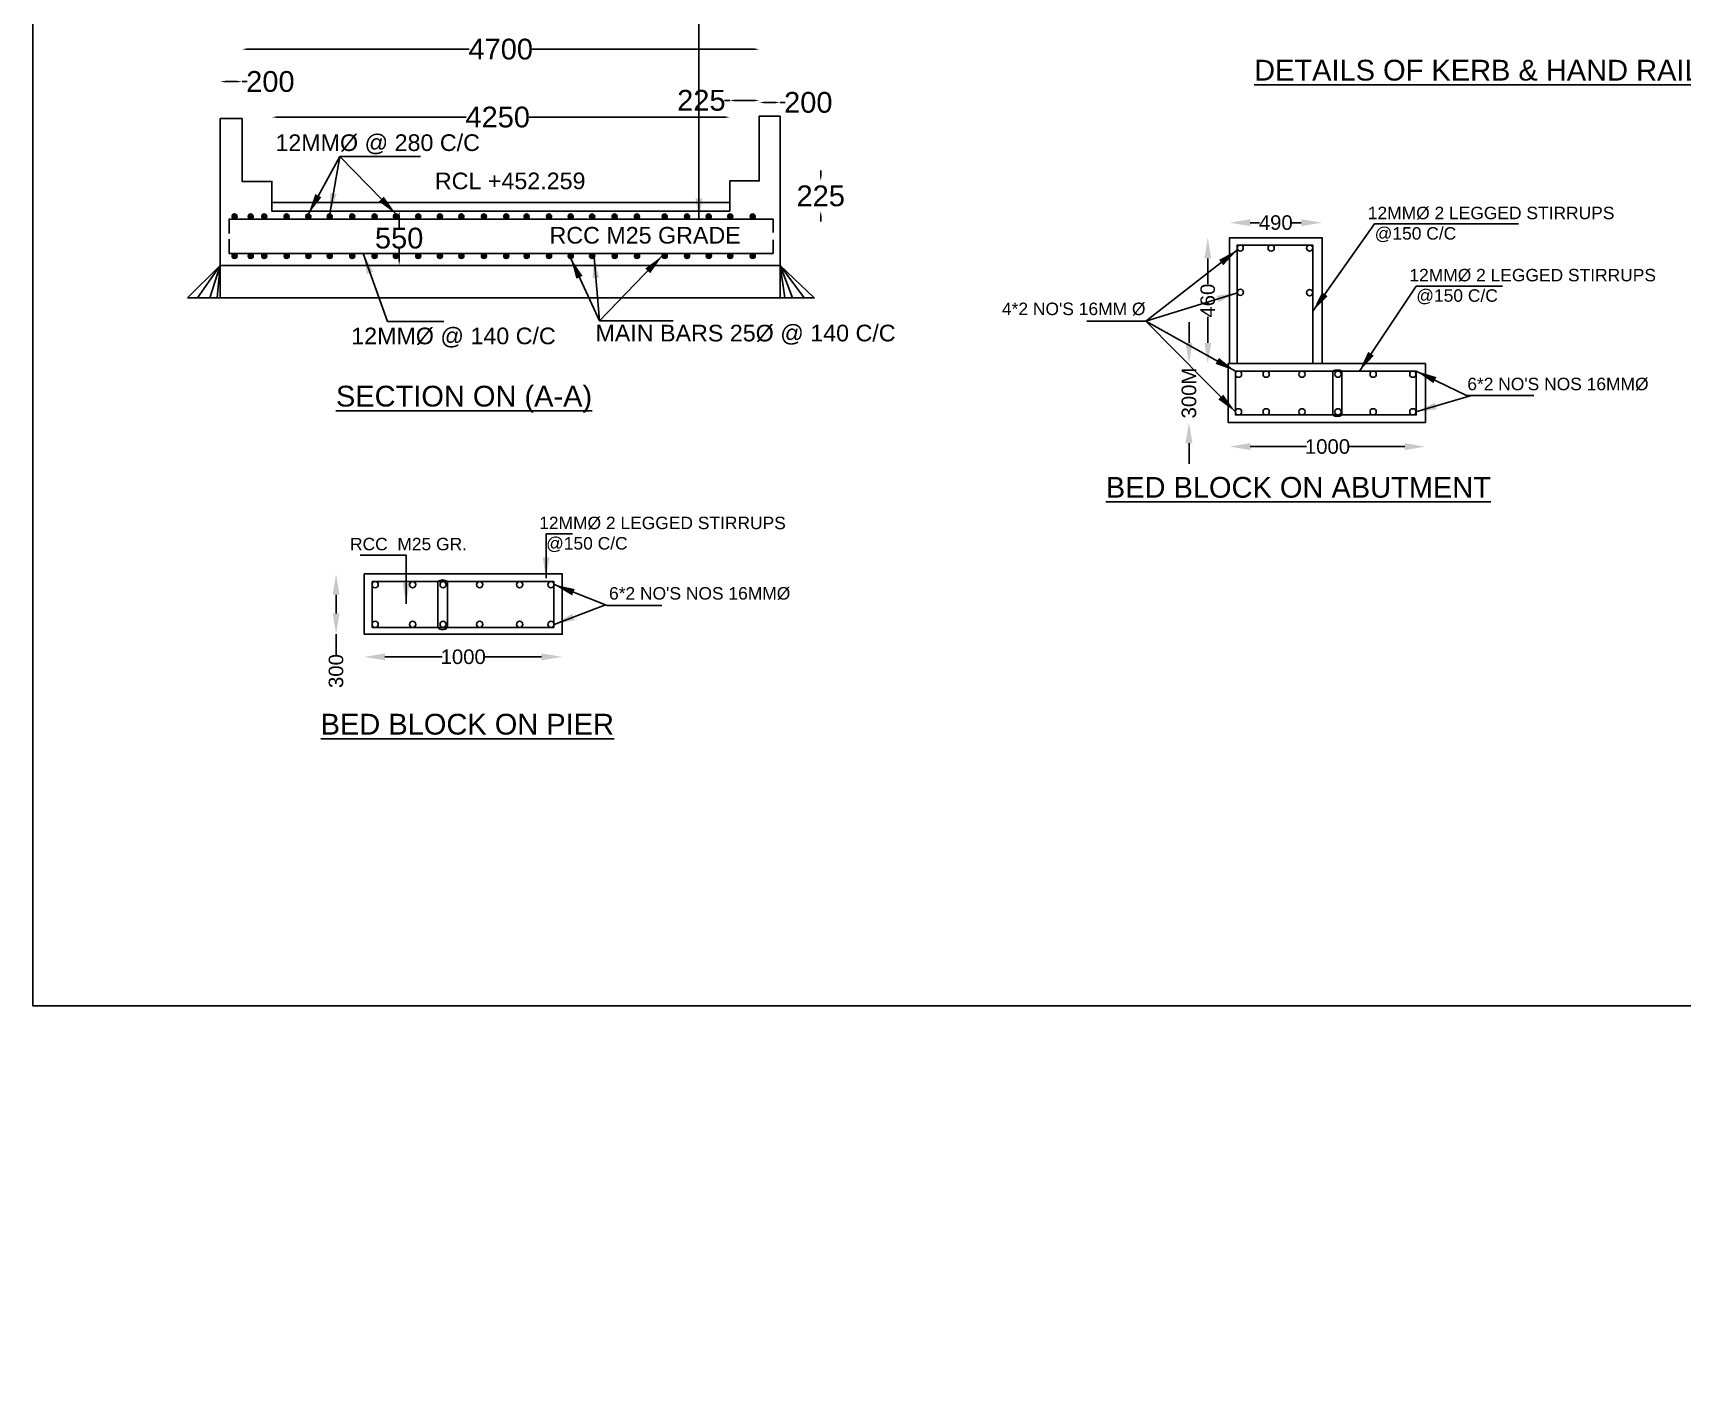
# Model space of a CAD drawing. Header units: millimetres. Extents: x 81220 to 94142, y -166114 to 12423.
# Drawn here: x 81220 to 89162, y 1264 to 7793 of the extents above; entities that cross this region are included whole.
import ezdxf

# ---------------------------------------------------------------- set-up
doc = ezdxf.new("R2010")
doc.units = ezdxf.units.MM
doc.header["$MEASUREMENT"] = 0
for name, color, linetype in [('DIMENSION', 7, 'Continuous'), ('DRAWING', 7, 'Continuous'), ('TEXT', 7, 'Continuous')]:
    doc.layers.add(name, color=color, linetype=linetype)
doc.styles.get("Standard").update_dxf_attribs({"font": 'arial.ttf'})
doc.dimstyles.new('ST100', dxfattribs={"dimtxt": 100, "dimasz": 25, "dimexe": 0, "dimexo": 300, "dimgap": 0.09, "dimtad": 0, "dimtih": 1, "dimtoh": 1, "dimdec": 0, "dimzin": 0, "dimdsep": 46, "dimtxsty": 'Standard', "dimcen": 0, "dimse1": 1, "dimse2": 1, "dimadec": 0, "dimazin": 0, "dimtfac": 1, "dimtdec": 0, "dimtofl": 0, "dimtmove": 0, "dimatfit": 3, "dimfxl": 2000, "dimtolj": 1, "dimtzin": 0, "dimarcsym": 0})
doc.dimstyles.get("Standard").update_dxf_attribs({"dimtxt": 70, "dimasz": 100, "dimexe": 0.18, "dimexo": 0.0625, "dimgap": 0.09, "dimtad": 0, "dimdec": 0, "dimzin": 0, "dimdsep": 46, "dimtxsty": 'Standard', "dimcen": 0.09, "dimse1": 1, "dimse2": 1, "dimadec": 0, "dimazin": 0, "dimtfac": 1, "dimtdec": 0, "dimtofl": 0, "dimtmove": 0, "dimatfit": 3, "dimfxl": 1, "dimtolj": 1, "dimtzin": 0, "dimarcsym": 0})

# ---------------------------------------------------------------- blocks, each defined once
blk = doc.blocks.new('*D18')
at = {"layer": 'Defpoints', "color": 0, "ltscale": 0.4, "transparency": 16777216}
for p in [(82227.2, 7558.5), (82122, 7380.7), (82227.2, 7380.7)]:
    blk.add_point(p, dxfattribs=at)
at = {"layer": 'DIMENSION', "color": 0, "lineweight": -2, "ltscale": 0.4, "transparency": 16777216}
for p, q in [((82147, 7558.5), (82202.2, 7558.5)), ((82227.2, 7558.5), (82252.2, 7558.5))]:
    blk.add_line(p, q, dxfattribs=at)
at = {"layer": 'DIMENSION', "color": 0, "ltscale": 0.4, "transparency": 16777216}
for points in [[(82147, 7562.6), (82147, 7554.3), (82122, 7558.5)], [(82202.2, 7562.6), (82202.2, 7554.3), (82227.2, 7558.5)]]:
    blk.add_solid(points, dxfattribs=at)
at = {"layer": 'DIMENSION', "color": 0, "ltscale": 0.4, "transparency": 16777216, "insert": (82363.5, 7558.5), "char_height": 100, "attachment_point": 5}
blk.add_mtext('\\A1;200', dxfattribs=at)
blk = doc.blocks.new('*D19')
at = {"layer": 'Defpoints', "color": 0, "ltscale": 0.4, "transparency": 16777216}
for p in [(84575.7, 7387.4), (82371.2, 7078), (84575.7, 7080.4)]:
    blk.add_point(p, dxfattribs=at)
at = {"layer": 'DIMENSION', "color": 0, "lineweight": -2, "ltscale": 0.4, "transparency": 16777216}
for p, q in [((82396.2, 7387.4), (83306.9, 7387.4)), ((84550.7, 7387.4), (83609.4, 7387.4))]:
    blk.add_line(p, q, dxfattribs=at)
at = {"layer": 'DIMENSION', "color": 0, "ltscale": 0.4, "transparency": 16777216}
for points in [[(82396.2, 7391.6), (82396.2, 7383.2), (82371.2, 7387.4)], [(84550.7, 7391.6), (84550.7, 7383.2), (84575.7, 7387.4)]]:
    blk.add_solid(points, dxfattribs=at)
at = {"layer": 'DIMENSION', "color": 0, "ltscale": 0.4, "transparency": 16777216, "insert": (83458.2, 7387.4), "char_height": 100, "attachment_point": 5}
blk.add_mtext('\\A1;4250', dxfattribs=at)
blk = doc.blocks.new('*D20')
at = {"layer": 'Defpoints', "color": 0, "ltscale": 0.4, "transparency": 16777216}
for p in [(84718.1, 7714.4), (82227.2, 7380.7), (84718.1, -166114.4)]:
    blk.add_point(p, dxfattribs=at)
at = {"layer": 'DIMENSION', "color": 0, "lineweight": -2, "ltscale": 0.4, "transparency": 16777216}
for p, q in [((82252.2, 7714.4), (83321.4, 7714.4)), ((84693.1, 7714.4), (83623.9, 7714.4))]:
    blk.add_line(p, q, dxfattribs=at)
at = {"layer": 'DIMENSION', "color": 0, "ltscale": 0.4, "transparency": 16777216}
for points in [[(82252.2, 7718.6), (82252.2, 7710.2), (82227.2, 7714.4)], [(84693.1, 7718.6), (84693.1, 7710.2), (84718.1, 7714.4)]]:
    blk.add_solid(points, dxfattribs=at)
at = {"layer": 'DIMENSION', "color": 0, "ltscale": 0.4, "transparency": 16777216, "insert": (83472.7, 7714.4), "char_height": 100, "attachment_point": 5}
blk.add_mtext('\\A1;4700', dxfattribs=at)
blk = doc.blocks.new('*D21')
at = {"layer": 'Defpoints', "color": 0, "ltscale": 0.4, "transparency": 16777216}
for p in [(84575.7, 7467.9), (84575.7, 7329.2), (84718.1, 7336.4)]:
    blk.add_point(p, dxfattribs=at)
at = {"layer": 'DIMENSION', "color": 0, "lineweight": -2, "ltscale": 0.4, "transparency": 16777216}
for p, q in [((84575.7, 7467.9), (84550.7, 7467.9)), ((84693.1, 7467.9), (84600.7, 7467.9))]:
    blk.add_line(p, q, dxfattribs=at)
at = {"layer": 'DIMENSION', "color": 0, "ltscale": 0.4, "transparency": 16777216}
for points in [[(84600.7, 7472.1), (84600.7, 7463.7), (84575.7, 7467.9)], [(84693.1, 7472.1), (84693.1, 7463.7), (84718.1, 7467.9)]]:
    blk.add_solid(points, dxfattribs=at)
at = {"layer": 'DIMENSION', "color": 0, "ltscale": 0.4, "transparency": 16777216, "insert": (84438.9, 7467.9), "char_height": 100, "attachment_point": 5}
blk.add_mtext('\\A1;225', dxfattribs=at)
blk = doc.blocks.new('*D22')
at = {"layer": 'Defpoints', "color": 0, "ltscale": 0.4, "transparency": 16777216}
for p in [(84718.1, 7392.2), (84817.8, 7457.9), (84817.8, 7392.2)]:
    blk.add_point(p, dxfattribs=at)
at = {"layer": 'DIMENSION', "color": 0, "lineweight": -2, "ltscale": 0.4, "transparency": 16777216}
for p, q in [((84743.1, 7457.9), (84792.8, 7457.9)), ((84817.8, 7457.9), (84842.8, 7457.9))]:
    blk.add_line(p, q, dxfattribs=at)
at = {"layer": 'DIMENSION', "color": 0, "ltscale": 0.4, "transparency": 16777216}
for points in [[(84743.1, 7462), (84743.1, 7453.7), (84718.1, 7457.9)], [(84792.8, 7462), (84792.8, 7453.7), (84817.8, 7457.9)]]:
    blk.add_solid(points, dxfattribs=at)
at = {"layer": 'DIMENSION', "color": 0, "ltscale": 0.4, "transparency": 16777216, "insert": (84954, 7457.9), "char_height": 100, "attachment_point": 5}
blk.add_mtext('\\A1;200', dxfattribs=at)
blk = doc.blocks.new('*D17')
at = {"layer": 'Defpoints', "color": 0, "ltscale": 0.4, "transparency": 16777216}
for p in [(84575.7, 7080.4), (84575.7, 6935.4), (85013.7, 6935.4)]:
    blk.add_point(p, dxfattribs=at)
at = {"layer": 'DIMENSION', "color": 0, "lineweight": -2, "ltscale": 0.4, "transparency": 16777216}
for p, q in [((85013.7, 7105.4), (85013.7, 7130.4)), ((85013.7, 6910.4), (85013.7, 6885.4))]:
    blk.add_line(p, q, dxfattribs=at)
at = {"layer": 'DIMENSION', "color": 0, "ltscale": 0.4, "transparency": 16777216}
for points in [[(85009.5, 7105.4), (85017.9, 7105.4), (85013.7, 7080.4)], [(85009.5, 6910.4), (85017.9, 6910.4), (85013.7, 6935.4)]]:
    blk.add_solid(points, dxfattribs=at)
at = {"layer": 'DIMENSION', "color": 0, "ltscale": 0.4, "transparency": 16777216, "insert": (85013.7, 7007.9), "char_height": 100, "attachment_point": 5}
blk.add_mtext('\\A1;225', dxfattribs=at)
blk = doc.blocks.new('*D23')
at = {"layer": 'Defpoints', "color": 0, "ltscale": 0.4, "transparency": 16777216}
for p in [(82983.6, 6935.4), (82983.6, 6673.6), (82983.6, 6673.6)]:
    blk.add_point(p, dxfattribs=at)
at = {"layer": 'DIMENSION', "color": 0, "lineweight": -2, "ltscale": 0.4, "transparency": 16777216}
for p, q in [((82983.6, 6910.4), (82983.6, 6855.7)), ((82983.6, 6698.6), (82983.6, 6753.4))]:
    blk.add_line(p, q, dxfattribs=at)
at = {"layer": 'DIMENSION', "color": 0, "ltscale": 0.4, "transparency": 16777216}
for points in [[(82979.4, 6910.4), (82987.7, 6910.4), (82983.6, 6935.4)], [(82979.4, 6698.6), (82987.7, 6698.6), (82983.6, 6673.6)]]:
    blk.add_solid(points, dxfattribs=at)
at = {"layer": 'DIMENSION', "color": 0, "ltscale": 0.4, "transparency": 16777216, "insert": (82983.6, 6804.5), "char_height": 100, "attachment_point": 5}
blk.add_mtext('\\A1;550', dxfattribs=at)
blk = doc.blocks.new('*D30')
at = {"layer": 'Defpoints', "color": 0, "transparency": 16777216}
for p in [(82815.2, 5188.4), (82679.7, 4898), (82815.2, 4898)]:
    blk.add_point(p, dxfattribs=at)
at = {"layer": 'TEXT', "color": 0, "lineweight": -2, "transparency": 16777216}
for p, q in [((82679.7, 5088.4), (82679.7, 4998)), ((82679.7, 4898), (82679.7, 4798))]:
    blk.add_line(p, q, dxfattribs=at)
at = {"layer": 'TEXT', "color": 0, "transparency": 16777216}
for points in [[(82663.1, 5088.4), (82696.4, 5088.4), (82679.7, 5188.4)], [(82663.1, 4998), (82696.4, 4998), (82679.7, 4898)]]:
    blk.add_solid(points, dxfattribs=at)
at = {"layer": 'TEXT', "color": 0, "transparency": 16777216, "insert": (82679.7, 4720.7), "char_height": 70, "attachment_point": 5, "rotation": 90}
blk.add_mtext('\\A1;300', dxfattribs=at)
blk = doc.blocks.new('*D31')
at = {"layer": 'Defpoints', "color": 0, "transparency": 16777216}
for p in [(82815.2, 4898), (83768.7, 4898), (83768.7, 4789.1)]:
    blk.add_point(p, dxfattribs=at)
at = {"layer": 'TEXT', "color": 0, "lineweight": -2, "transparency": 16777216}
for p, q in [((82915.2, 4789.1), (83190.8, 4789.1)), ((83668.7, 4789.1), (83393.2, 4789.1))]:
    blk.add_line(p, q, dxfattribs=at)
at = {"layer": 'TEXT', "color": 0, "transparency": 16777216}
for points in [[(82915.2, 4805.8), (82915.2, 4772.5), (82815.2, 4789.1)], [(83668.7, 4805.8), (83668.7, 4772.5), (83768.7, 4789.1)]]:
    blk.add_solid(points, dxfattribs=at)
at = {"layer": 'TEXT', "color": 0, "transparency": 16777216, "insert": (83292, 4789.1), "char_height": 70, "attachment_point": 5}
blk.add_mtext('\\A1;1000', dxfattribs=at)
blk = doc.blocks.new('*D32')
at = {"layer": 'Defpoints', "color": 0, "transparency": 16777216}
for p in [(87427.8, 6879.4), (86982.5, 6807.2), (87427.8, 6807.2)]:
    blk.add_point(p, dxfattribs=at)
at = {"layer": 'TEXT', "color": 0, "lineweight": -2, "transparency": 16777216}
for p, q in [((87082.5, 6879.4), (87126.4, 6879.4)), ((87327.8, 6879.4), (87283.9, 6879.4))]:
    blk.add_line(p, q, dxfattribs=at)
at = {"layer": 'TEXT', "color": 0, "transparency": 16777216}
for points in [[(87082.5, 6896.1), (87082.5, 6862.7), (86982.5, 6879.4)], [(87327.8, 6896.1), (87327.8, 6862.7), (87427.8, 6879.4)]]:
    blk.add_solid(points, dxfattribs=at)
at = {"layer": 'TEXT', "color": 0, "transparency": 16777216, "insert": (87205.1, 6879.4), "char_height": 70, "attachment_point": 5}
blk.add_mtext('\\A1;490', dxfattribs=at)
blk = doc.blocks.new('*D33')
at = {"layer": 'Defpoints', "color": 0, "transparency": 16777216}
for p in [(86982.5, 6200.9), (86787.3, 5917.8), (86982.5, 5917.8)]:
    blk.add_point(p, dxfattribs=at)
at = {"layer": 'TEXT', "color": 0, "lineweight": -2, "transparency": 16777216}
for p, q in [((86787.3, 6300.9), (86787.3, 6400.9)), ((86787.3, 5817.8), (86787.3, 5717.8))]:
    blk.add_line(p, q, dxfattribs=at)
at = {"layer": 'TEXT', "color": 0, "transparency": 16777216}
for points in [[(86770.6, 6300.9), (86804, 6300.9), (86787.3, 6200.9)], [(86770.6, 5817.8), (86804, 5817.8), (86787.3, 5917.8)]]:
    blk.add_solid(points, dxfattribs=at)
at = {"layer": 'TEXT', "color": 0, "transparency": 16777216, "insert": (86787.3, 6059.3), "char_height": 70, "attachment_point": 5, "rotation": 90}
blk.add_mtext('\\A1;300M', dxfattribs=at)
blk = doc.blocks.new('*D34')
at = {"layer": 'Defpoints', "color": 0, "transparency": 16777216}
for p in [(86982.5, 5917.8), (87926, 5917.8), (87926, 5801.3)]:
    blk.add_point(p, dxfattribs=at)
at = {"layer": 'TEXT', "color": 0, "lineweight": -2, "transparency": 16777216}
for p, q in [((87082.5, 5801.3), (87353, 5801.3)), ((87826, 5801.3), (87555.4, 5801.3))]:
    blk.add_line(p, q, dxfattribs=at)
at = {"layer": 'TEXT', "color": 0, "transparency": 16777216}
for points in [[(87082.5, 5818), (87082.5, 5784.7), (86982.5, 5801.3)], [(87826, 5818), (87826, 5784.7), (87926, 5801.3)]]:
    blk.add_solid(points, dxfattribs=at)
at = {"layer": 'TEXT', "color": 0, "transparency": 16777216, "insert": (87454.2, 5801.3), "char_height": 70, "attachment_point": 5}
blk.add_mtext('\\A1;1000', dxfattribs=at)
blk = doc.blocks.new('*D35')
at = {"layer": 'Defpoints', "color": 0, "transparency": 16777216}
for p in [(86877.8, 6807.2), (86976, 6807.2), (86976, 6200.9)]:
    blk.add_point(p, dxfattribs=at)
at = {"layer": 'TEXT', "color": 0, "lineweight": -2, "transparency": 16777216}
for p, q in [((86877.8, 6707.2), (86877.8, 6582.8)), ((86877.8, 6300.9), (86877.8, 6425.3))]:
    blk.add_line(p, q, dxfattribs=at)
at = {"layer": 'TEXT', "color": 0, "transparency": 16777216}
for points in [[(86861.2, 6707.2), (86894.5, 6707.2), (86877.8, 6807.2)], [(86861.2, 6300.9), (86894.5, 6300.9), (86877.8, 6200.9)]]:
    blk.add_solid(points, dxfattribs=at)
at = {"layer": 'TEXT', "color": 0, "transparency": 16777216, "insert": (86877.8, 6504), "char_height": 70, "attachment_point": 5, "rotation": 90}
blk.add_mtext('\\A1;460', dxfattribs=at)

msp = doc.modelspace()

# ---------------------------------------------------------------- hatches: boundary and pattern name
at = {"layer": 'DRAWING'}
h = msp.add_hatch(dxfattribs=at)
h.set_pattern_fill('ANSI31', color=256, style=0)
h.set_pattern_definition([(45, (30292.13212, 195.29874), (-0.08838834765, 0.08838834765), [])])
h.paths.add_polyline_path([(82203.2, 6909.1, 1), (82178.7, 6909.1, 0.385798), (82189.8, 6896.9), (82192.1, 6896.9, 0.385798)])
h = msp.add_hatch(dxfattribs=at)
h.set_pattern_fill('ANSI31', color=256, style=0)
h.set_pattern_definition([(45, (30370.00246, 195.35734), (-0.08838834765, 0.08838834765), [])])
h.paths.add_polyline_path([(82281, 6909.1, 1), (82256.6, 6909.1, 0.385798), (82267.6, 6897), (82270, 6897, 0.385798)])
h = msp.add_hatch(dxfattribs=at)
h.set_pattern_fill('ANSI31', color=256, style=0)
h.set_pattern_definition([(45, (30435.09776, 195.35734), (-0.08838834765, 0.08838834765), [])])
h.paths.add_polyline_path([(82346.1, 6909.1, 1), (82321.7, 6909.1, 0.385798), (82332.7, 6897), (82335.1, 6897, 0.385798)])
h = msp.add_hatch(dxfattribs=at)
h.set_pattern_fill('ANSI31', color=256, style=0)
h.set_pattern_definition([(45, (30542.90289, 195.35734), (-0.08838834765, 0.08838834765), [])])
h.paths.add_polyline_path([(82453.9, 6909.1, 1), (82429.5, 6909.1, 0.385798), (82440.5, 6897), (82442.9, 6897, 0.385798)])
h = msp.add_hatch(dxfattribs=at)
h.set_pattern_fill('ANSI31', color=256, style=0)
h.set_pattern_definition([(45, (30647.35339, 195.29874), (-0.08838834765, 0.08838834765), [])])
h.paths.add_polyline_path([(82558.4, 6909.1, 1), (82533.9, 6909.1, 0.385798), (82545, 6896.9), (82547.4, 6896.9, 0.385798)])
h = msp.add_hatch(dxfattribs=at)
h.set_pattern_fill('ANSI31', color=256, style=0)
h.set_pattern_definition([(45, (30750.56346, 195.29874), (-0.08838834765, 0.08838834765), [])])
h.paths.add_polyline_path([(82661.6, 6909.1, 1), (82637.2, 6909.1, 0.385798), (82648.2, 6896.9), (82650.6, 6896.9, 0.385798)])
h = msp.add_hatch(dxfattribs=at)
h.set_pattern_fill('ANSI31', color=256, style=0)
h.set_pattern_definition([(45, (30858.95762, 195.35734), (-0.08838834765, 0.08838834765), [])])
h.paths.add_polyline_path([(82770, 6909.1, 1), (82745.6, 6909.1, 0.385798), (82756.6, 6897), (82759, 6897, 0.385798)])
h = msp.add_hatch(dxfattribs=at)
h.set_pattern_fill('ANSI31', color=256, style=0)
h.set_pattern_definition([(45, (30966.43288, 195.35734), (-0.08838834765, 0.08838834765), [])])
h.paths.add_polyline_path([(82877.5, 6909.1, 1), (82853, 6909.1, 0.385798), (82864.1, 6897), (82866.4, 6897, 0.385798)])
h = msp.add_hatch(dxfattribs=at)
h.set_pattern_fill('ANSI31', color=256, style=0)
h.set_pattern_definition([(45, (31069.00995, 195.35734), (-0.08838834765, 0.08838834765), [])])
h.paths.add_polyline_path([(82980, 6909.1, 1), (82955.6, 6909.1, 0.385798), (82966.6, 6897), (82969, 6897, 0.385798)])
h = msp.add_hatch(dxfattribs=at)
h.set_pattern_fill('ANSI31', color=256, style=0)
h.set_pattern_definition([(45, (31176.81508, 195.35734), (-0.08838834765, 0.08838834765), [])])
h.paths.add_polyline_path([(83087.8, 6909.1, 1), (83063.4, 6909.1, 0.385798), (83074.4, 6897), (83076.8, 6897, 0.385798)])
h = msp.add_hatch(dxfattribs=at)
h.set_pattern_fill('ANSI31', color=256, style=0)
h.set_pattern_definition([(45, (31281.26558, 195.29874), (-0.08838834765, 0.08838834765), [])])
h.paths.add_polyline_path([(83192.3, 6909.1, 1), (83167.9, 6909.1, 0.385798), (83178.9, 6896.9), (83181.3, 6896.9, 0.385798)])
h = msp.add_hatch(dxfattribs=at)
h.set_pattern_fill('ANSI31', color=256, style=0)
h.set_pattern_definition([(45, (31384.47565, 195.29874), (-0.08838834765, 0.08838834765), [])])
h.paths.add_polyline_path([(83295.5, 6909.1, 1), (83271.1, 6909.1, 0.385798), (83282.1, 6896.9), (83284.5, 6896.9, 0.385798)])
h = msp.add_hatch(dxfattribs=at)
h.set_pattern_fill('ANSI31', color=256, style=0)
h.set_pattern_definition([(45, (31492.86981, 195.35734), (-0.08838834765, 0.08838834765), [])])
h.paths.add_polyline_path([(83403.9, 6909.1, 1), (83379.5, 6909.1, 0.385798), (83390.5, 6897), (83392.9, 6897, 0.385798)])
h = msp.add_hatch(dxfattribs=at)
h.set_pattern_fill('ANSI31', color=256, style=0)
h.set_pattern_definition([(45, (31600.34507, 195.35734), (-0.08838834765, 0.08838834765), [])])
h.paths.add_polyline_path([(83511.4, 6909.1, 1), (83486.9, 6909.1, 0.385798), (83498, 6897), (83500.4, 6897, 0.385798)])
h = msp.add_hatch(dxfattribs=at)
h.set_pattern_fill('ANSI31', color=256, style=0)
h.set_pattern_definition([(45, (31698.7693, 195.35734), (-0.08838834765, 0.08838834765), [])])
h.paths.add_polyline_path([(83609.8, 6909.1, 1), (83585.4, 6909.1, 0.385798), (83596.4, 6897), (83598.8, 6897, 0.385798)])
h = msp.add_hatch(dxfattribs=at)
h.set_pattern_fill('ANSI31', color=256, style=0)
h.set_pattern_definition([(45, (31806.57443, 195.35734), (-0.08838834765, 0.08838834765), [])])
h.paths.add_polyline_path([(83717.6, 6909.1, 1), (83693.2, 6909.1, 0.385798), (83704.2, 6897), (83706.6, 6897, 0.385798)])
h = msp.add_hatch(dxfattribs=at)
h.set_pattern_fill('ANSI31', color=256, style=0)
h.set_pattern_definition([(45, (31911.02493, 195.29874), (-0.08838834765, 0.08838834765), [])])
h.paths.add_polyline_path([(83822.1, 6909.1, 1), (83797.6, 6909.1, 0.385798), (83808.6, 6896.9), (83811, 6896.9, 0.385798)])
h = msp.add_hatch(dxfattribs=at)
h.set_pattern_fill('ANSI31', color=256, style=0)
h.set_pattern_definition([(45, (32014.235, 195.29874), (-0.08838834765, 0.08838834765), [])])
h.paths.add_polyline_path([(83925.3, 6909.1, 1), (83900.8, 6909.1, 0.385798), (83911.9, 6896.9), (83914.2, 6896.9, 0.385798)])
h = msp.add_hatch(dxfattribs=at)
h.set_pattern_fill('ANSI31', color=256, style=0)
h.set_pattern_definition([(45, (32122.62916, 195.35734), (-0.08838834765, 0.08838834765), [])])
h.paths.add_polyline_path([(84033.7, 6909.1, 1), (84009.2, 6909.1, 0.385798), (84020.2, 6897), (84022.6, 6897, 0.385798)])
h = msp.add_hatch(dxfattribs=at)
h.set_pattern_fill('ANSI31', color=256, style=0)
h.set_pattern_definition([(45, (32230.10442, 195.35734), (-0.08838834765, 0.08838834765), [])])
h.paths.add_polyline_path([(84141.1, 6909.1, 1), (84116.7, 6909.1, 0.385798), (84127.7, 6897), (84130.1, 6897, 0.385798)])
h = msp.add_hatch(dxfattribs=at)
h.set_pattern_fill('ANSI31', color=256, style=0)
h.set_pattern_definition([(45, (32363.64093, 195.35734), (-0.08838834765, 0.08838834765), [])])
h.paths.add_polyline_path([(84274.7, 6909.1, 1), (84250.2, 6909.1, 0.385798), (84261.3, 6897), (84263.7, 6897, 0.385798)])
h = msp.add_hatch(dxfattribs=at)
h.set_pattern_fill('ANSI31', color=256, style=0)
h.set_pattern_definition([(45, (32471.44606, 195.35734), (-0.08838834765, 0.08838834765), [])])
h.paths.add_polyline_path([(84382.5, 6909.1, 1), (84358, 6909.1, 0.385798), (84369.1, 6897), (84371.5, 6897, 0.385798)])
h = msp.add_hatch(dxfattribs=at)
h.set_pattern_fill('ANSI31', color=256, style=0)
h.set_pattern_definition([(45, (32575.89656, 195.29874), (-0.08838834765, 0.08838834765), [])])
h.paths.add_polyline_path([(84486.9, 6909.1, 1), (84462.5, 6909.1, 0.385798), (84473.5, 6896.9), (84475.9, 6896.9, 0.385798)])
h = msp.add_hatch(dxfattribs=at)
h.set_pattern_fill('ANSI31', color=256, style=0)
h.set_pattern_definition([(45, (32679.10663, 195.29874), (-0.08838834765, 0.08838834765), [])])
h.paths.add_polyline_path([(84590.1, 6909.1, 1), (84565.7, 6909.1, 0.385798), (84576.7, 6896.9), (84579.1, 6896.9, 0.385798)])
h = msp.add_hatch(dxfattribs=at)
h.set_pattern_fill('ANSI31', color=256, style=0)
h.set_pattern_definition([(45, (32787.50079, 195.35734), (-0.08838834765, 0.08838834765), [])])
h.paths.add_polyline_path([(84698.5, 6909.1, 1), (84674.1, 6909.1, 0.385798), (84685.1, 6897), (84687.5, 6897, 0.385798)])
h = msp.add_hatch(dxfattribs=at)
h.set_pattern_fill('ANSI31', color=256, style=0)
h.set_pattern_definition([(315, (30292.27313, 13433.24494), (-0.08838834765, -0.08838834765), [])])
h.paths.add_polyline_path([(82189.9, 6731.7, 0.385798), (82178.9, 6719.5, 1), (82203.3, 6719.5, 0.385798), (82192.3, 6731.7)])
h = msp.add_hatch(dxfattribs=at)
h.set_pattern_fill('ANSI31', color=256, style=0)
h.set_pattern_definition([(315, (30370.14347, 13433.18634), (-0.08838834765, -0.08838834765), [])])
h.paths.add_polyline_path([(82281.2, 6719.4, -1), (82256.7, 6719.4, -0.385798), (82267.8, 6731.6), (82270.2, 6731.6, -0.385798)])
h = msp.add_hatch(dxfattribs=at)
h.set_pattern_fill('ANSI31', color=256, style=0)
h.set_pattern_definition([(315, (30435.23877, 13433.18634), (-0.08838834765, -0.08838834765), [])])
h.paths.add_polyline_path([(82346.3, 6719.4, -1), (82321.8, 6719.4, -0.385798), (82332.9, 6731.6), (82335.2, 6731.6, -0.385798)])
h = msp.add_hatch(dxfattribs=at)
h.set_pattern_fill('ANSI31', color=256, style=0)
h.set_pattern_definition([(315, (30543.0439, 13433.18634), (-0.08838834765, -0.08838834765), [])])
h.paths.add_polyline_path([(82454.1, 6719.4, -1), (82429.6, 6719.4, -0.385798), (82440.7, 6731.6), (82443.1, 6731.6, -0.385798)])
h = msp.add_hatch(dxfattribs=at)
h.set_pattern_fill('ANSI31', color=256, style=0)
h.set_pattern_definition([(315, (30647.4944, 13433.24494), (-0.08838834765, -0.08838834765), [])])
h.paths.add_polyline_path([(82558.5, 6719.5, -1), (82534.1, 6719.5, -0.385798), (82545.1, 6731.7), (82547.5, 6731.7, -0.385798)])
h = msp.add_hatch(dxfattribs=at)
h.set_pattern_fill('ANSI31', color=256, style=0)
h.set_pattern_definition([(315, (30750.70447, 13433.24494), (-0.08838834765, -0.08838834765), [])])
h.paths.add_polyline_path([(82661.7, 6719.5, -1), (82637.3, 6719.5, -0.385798), (82648.3, 6731.7), (82650.7, 6731.7, -0.385798)])
h = msp.add_hatch(dxfattribs=at)
h.set_pattern_fill('ANSI31', color=256, style=0)
h.set_pattern_definition([(315, (30859.09863, 13433.18634), (-0.08838834765, -0.08838834765), [])])
h.paths.add_polyline_path([(82770.1, 6719.4, -1), (82745.7, 6719.4, -0.385798), (82756.7, 6731.6), (82759.1, 6731.6, -0.385798)])
h = msp.add_hatch(dxfattribs=at)
h.set_pattern_fill('ANSI31', color=256, style=0)
h.set_pattern_definition([(315, (30966.57389, 13433.18634), (-0.08838834765, -0.08838834765), [])])
h.paths.add_polyline_path([(82877.6, 6719.4, -1), (82853.2, 6719.4, -0.385798), (82864.2, 6731.6), (82866.6, 6731.6, -0.385798)])
h = msp.add_hatch(dxfattribs=at)
h.set_pattern_fill('ANSI31', color=256, style=0)
h.set_pattern_definition([(315, (31069.15096, 13433.18634), (-0.08838834765, -0.08838834765), [])])
h.paths.add_polyline_path([(82980.2, 6719.4, -1), (82955.7, 6719.4, -0.385798), (82966.8, 6731.6), (82969.2, 6731.6, -0.385798)])
h = msp.add_hatch(dxfattribs=at)
h.set_pattern_fill('ANSI31', color=256, style=0)
h.set_pattern_definition([(315, (31176.95609, 13433.18634), (-0.08838834765, -0.08838834765), [])])
h.paths.add_polyline_path([(83088, 6719.4, -1), (83063.6, 6719.4, -0.385798), (83074.6, 6731.6), (83077, 6731.6, -0.385798)])
h = msp.add_hatch(dxfattribs=at)
h.set_pattern_fill('ANSI31', color=256, style=0)
h.set_pattern_definition([(315, (31281.40659, 13433.24494), (-0.08838834765, -0.08838834765), [])])
h.paths.add_polyline_path([(83192.4, 6719.5, -1), (83168, 6719.5, -0.385798), (83179, 6731.7), (83181.4, 6731.7, -0.385798)])
h = msp.add_hatch(dxfattribs=at)
h.set_pattern_fill('ANSI31', color=256, style=0)
h.set_pattern_definition([(315, (31384.61666, 13433.24494), (-0.08838834765, -0.08838834765), [])])
h.paths.add_polyline_path([(83295.6, 6719.5, -1), (83271.2, 6719.5, -0.385798), (83282.2, 6731.7), (83284.6, 6731.7, -0.385798)])
h = msp.add_hatch(dxfattribs=at)
h.set_pattern_fill('ANSI31', color=256, style=0)
h.set_pattern_definition([(315, (31493.01082, 13433.18634), (-0.08838834765, -0.08838834765), [])])
h.paths.add_polyline_path([(83404, 6719.4, -1), (83379.6, 6719.4, -0.385798), (83390.6, 6731.6), (83393, 6731.6, -0.385798)])
h = msp.add_hatch(dxfattribs=at)
h.set_pattern_fill('ANSI31', color=256, style=0)
h.set_pattern_definition([(315, (31600.48608, 13433.18634), (-0.08838834765, -0.08838834765), [])])
h.paths.add_polyline_path([(83511.5, 6719.4, -1), (83487.1, 6719.4, -0.385798), (83498.1, 6731.6), (83500.5, 6731.6, -0.385798)])
h = msp.add_hatch(dxfattribs=at)
h.set_pattern_fill('ANSI31', color=256, style=0)
h.set_pattern_definition([(315, (31698.91031, 13433.18634), (-0.08838834765, -0.08838834765), [])])
h.paths.add_polyline_path([(83609.9, 6719.4, -1), (83585.5, 6719.4, -0.385798), (83596.5, 6731.6), (83598.9, 6731.6, -0.385798)])
h = msp.add_hatch(dxfattribs=at)
h.set_pattern_fill('ANSI31', color=256, style=0)
h.set_pattern_definition([(315, (31806.71544, 13433.18634), (-0.08838834765, -0.08838834765), [])])
h.paths.add_polyline_path([(83717.7, 6719.4, -1), (83693.3, 6719.4, -0.385798), (83704.3, 6731.6), (83706.7, 6731.6, -0.385798)])
h = msp.add_hatch(dxfattribs=at)
h.set_pattern_fill('ANSI31', color=256, style=0)
h.set_pattern_definition([(315, (31911.16594, 13433.24494), (-0.08838834765, -0.08838834765), [])])
h.paths.add_polyline_path([(83822.2, 6719.5, -1), (83797.8, 6719.5, -0.385798), (83808.8, 6731.7), (83811.2, 6731.7, -0.385798)])
h = msp.add_hatch(dxfattribs=at)
h.set_pattern_fill('ANSI31', color=256, style=0)
h.set_pattern_definition([(315, (32014.37601, 13433.24494), (-0.08838834765, -0.08838834765), [])])
h.paths.add_polyline_path([(83925.4, 6719.5, -1), (83901, 6719.5, -0.385798), (83912, 6731.7), (83914.4, 6731.7, -0.385798)])
h = msp.add_hatch(dxfattribs=at)
h.set_pattern_fill('ANSI31', color=256, style=0)
h.set_pattern_definition([(315, (32122.77017, 13433.18634), (-0.08838834765, -0.08838834765), [])])
h.paths.add_polyline_path([(84033.8, 6719.4, -1), (84009.4, 6719.4, -0.385798), (84020.4, 6731.6), (84022.8, 6731.6, -0.385798)])
h = msp.add_hatch(dxfattribs=at)
h.set_pattern_fill('ANSI31', color=256, style=0)
h.set_pattern_definition([(315, (32230.24543, 13433.18634), (-0.08838834765, -0.08838834765), [])])
h.paths.add_polyline_path([(84141.3, 6719.4, -1), (84116.8, 6719.4, -0.385798), (84127.9, 6731.6), (84130.3, 6731.6, -0.385798)])
h = msp.add_hatch(dxfattribs=at)
h.set_pattern_fill('ANSI31', color=256, style=0)
h.set_pattern_definition([(315, (32363.78194, 13433.18634), (-0.08838834765, -0.08838834765), [])])
h.paths.add_polyline_path([(84274.8, 6719.4, -1), (84250.4, 6719.4, -0.385798), (84261.4, 6731.6), (84263.8, 6731.6, -0.385798)])
h = msp.add_hatch(dxfattribs=at)
h.set_pattern_fill('ANSI31', color=256, style=0)
h.set_pattern_definition([(315, (32471.58707, 13433.18634), (-0.08838834765, -0.08838834765), [])])
h.paths.add_polyline_path([(84382.6, 6719.4, -1), (84358.2, 6719.4, -0.385798), (84369.2, 6731.6), (84371.6, 6731.6, -0.385798)])
h = msp.add_hatch(dxfattribs=at)
h.set_pattern_fill('ANSI31', color=256, style=0)
h.set_pattern_definition([(315, (32576.03757, 13433.24494), (-0.08838834765, -0.08838834765), [])])
h.paths.add_polyline_path([(84487.1, 6719.5, -1), (84462.6, 6719.5, -0.385798), (84473.7, 6731.7), (84476, 6731.7, -0.385798)])
h = msp.add_hatch(dxfattribs=at)
h.set_pattern_fill('ANSI31', color=256, style=0)
h.set_pattern_definition([(315, (32679.24764, 13433.24494), (-0.08838834765, -0.08838834765), [])])
h.paths.add_polyline_path([(84590.3, 6719.5, -1), (84565.8, 6719.5, -0.385798), (84576.9, 6731.7), (84579.3, 6731.7, -0.385798)])
h = msp.add_hatch(dxfattribs=at)
h.set_pattern_fill('ANSI31', color=256, style=0)
h.set_pattern_definition([(315, (32787.6418, 13433.18634), (-0.08838834765, -0.08838834765), [])])
h.paths.add_polyline_path([(84698.7, 6719.4, -1), (84674.2, 6719.4, -0.385798), (84685.3, 6731.6), (84687.7, 6731.6, -0.385798)])

# ---------------------------------------------------------------- linework, layer by layer
for points in [[(94140.6, 12422.8), (81220.2, 12422.8), (81220.2, 3108.8), (94140.6, 3108.8)], [(87427.8, 6200.9), (86982.5, 6200.9), (86982.5, 6807.2), (87427.8, 6807.2)], [(86976, 6200.9), (87926, 6200.9), (87926, 5917.8), (86976, 5917.8)], [(87010.9, 6165.1), (87881.8, 6165.1), (87881.8, 5953.7), (87010.9, 5953.7)], [(87479.4, 6165.1), (87523.6, 6165.1), (87523.6, 5953.7), (87479.4, 5953.7)], [(82815.2, 5188.4), (83768.7, 5188.4), (83768.7, 4898), (82815.2, 4898)], [(82853.7, 5151.3), (83728.7, 5151.3), (83728.7, 4930.6), (82853.7, 4930.6)], [(83170, 5151.3), (83215.7, 5151.3), (83215.7, 4930.6), (83170, 4930.6)]]:
    msp.add_lwpolyline(points, close=True, dxfattribs=at)
at = {"layer": 'DRAWING', "ltscale": 0.4}
for points in [[(84817.8, 6673.6), (84817.8, 7392.2), (84718.1, 7392.2), (84718.1, 7080.4), (84575.7, 7080.4), (84575.7, 6935.4), (82371.2, 6935.4), (82371.2, 7078), (82227.2, 7078), (82227.2, 7380.7), (82122, 7380.7), (82122, 6673.6)], [(82371.2, 6976), (84575.7, 6976)], [(81965, 6516.8), (82122, 6673.6)], [(82012.2, 6516.8), (82122, 6673.6)], [(82072.4, 6516.8), (82122, 6673.6)], [(82107.3, 6516.8), (82122, 6673.6)], [(84817.8, 6516.8), (84982.6, 6516.8), (84817.8, 6673.6)], [(84817.8, 6673.6), (84934.4, 6516.8)], [(84817.8, 6673.6), (84878.4, 6516.8)], [(84817.8, 6673.6), (84841.3, 6516.8)]]:
    msp.add_lwpolyline(points, dxfattribs=at)
at = {"layer": 'DRAWING'}
for points in [[(82164.3, 6827.9), (82164.3, 6896.9), (84784.4, 6896.9), (84784.4, 6831.3)], [(82164.4, 6800.7), (82164.4, 6731.7), (84784.6, 6731.7), (84784.6, 6797.3)], [(87383.2, 6771.8), (87019, 6771.8), (87019, 6200.9)], [(87383.2, 6200.9), (87383.2, 6771.8)], [(82122, 6516.8), (81965, 6516.8)]]:
    msp.add_lwpolyline(points, dxfattribs=at)
at = {"layer": 'DRAWING', "ltscale": 0.4}
msp.add_lwpolyline([(82122, 6516.8), (84817.8, 6516.8), (84817.8, 6673.6), (82122, 6673.6)], close=True, dxfattribs=at)
at = {"layer": 'DRAWING'}
for centre, radius in [((82190.9, 6909.1), 12.2), ((82268.8, 6909.1), 12.2), ((82333.9, 6909.1), 12.2), ((82441.7, 6909.1), 12.2), ((82546.2, 6909.1), 12.2), ((82649.4, 6909.1), 12.2), ((82757.8, 6909.1), 12.2), ((82865.2, 6909.1), 12.2), ((82967.8, 6909.1), 12.2), ((83075.6, 6909.1), 12.2), ((83180.1, 6909.1), 12.2), ((83283.3, 6909.1), 12.2), ((83391.7, 6909.1), 12.2), ((83499.2, 6909.1), 12.2), ((83597.6, 6909.1), 12.2), ((83705.4, 6909.1), 12.2), ((83809.8, 6909.1), 12.2), ((83913, 6909.1), 12.2), ((84021.4, 6909.1), 12.2), ((84128.9, 6909.1), 12.2), ((84262.5, 6909.1), 12.2), ((84370.3, 6909.1), 12.2), ((84474.7, 6909.1), 12.2), ((84577.9, 6909.1), 12.2), ((84686.3, 6909.1), 12.2), ((87033.9, 6756.9), 15), ((87183.1, 6756.9), 15), ((87367.9, 6756.9), 15), ((82191.1, 6719.5), 12.2), ((82269, 6719.4), 12.2), ((82334.1, 6719.4), 12.2), ((82441.9, 6719.4), 12.2), ((82546.3, 6719.5), 12.2), ((82649.5, 6719.5), 12.2), ((82757.9, 6719.4), 12.2), ((82865.4, 6719.4), 12.2), ((82968, 6719.4), 12.2), ((83075.8, 6719.4), 12.2), ((83180.2, 6719.5), 12.2), ((83283.4, 6719.5), 12.2), ((83391.8, 6719.4), 12.2), ((83499.3, 6719.4), 12.2), ((83597.7, 6719.4), 12.2), ((83705.5, 6719.4), 12.2), ((83810, 6719.5), 12.2), ((83913.2, 6719.5), 12.2), ((84021.6, 6719.4), 12.2), ((84129.1, 6719.4), 12.2), ((84262.6, 6719.4), 12.2), ((84370.4, 6719.4), 12.2), ((84474.9, 6719.5), 12.2), ((84578.1, 6719.5), 12.2), ((84686.5, 6719.4), 12.2), ((87035.1, 6544.3), 15), ((87367.9, 6542.1), 15), ((87025.7, 6150.1), 15), ((87158.9, 6150.1), 15), ((87331.2, 6150.1), 15), ((87504.6, 6150.1), 15), ((87674.3, 6150.1), 15), ((87865.3, 6150.1), 15), ((87025.7, 5968.7), 15), ((87158.9, 5968.7), 15), ((87331.2, 5968.7), 15), ((87504.6, 5968.7), 15), ((87674.3, 5968.7), 15), ((87865.3, 5968.7), 15), ((82868, 5136.7), 15), ((83048.5, 5136.7), 15), ((83195.3, 5136.7), 15), ((83371.6, 5136.7), 15), ((83563.6, 5136.7), 15), ((83714.6, 5136.7), 15), ((82868, 4945.6), 15), ((83048.5, 4945.6), 15), ((83195.3, 4945.6), 15), ((83371.6, 4945.6), 15), ((83563.6, 4945.6), 15), ((83714.6, 4945.6), 15)]:
    msp.add_circle(centre, radius, dxfattribs=at)
for centre, radius, start, end in [((87501.5, 6126.5), 44.5, 60.18616, 119.81384), ((87501.5, 5979.8), 34.2, 229.71277, 310.28723), ((83192.8, 5123.4), 36.1, 50.69391, 129.30609), ((83192.8, 4951.4), 30.9, 222.3367, 317.6633)]:
    msp.add_arc(centre, radius, start, end, dxfattribs=at)

# ---------------------------------------------------------------- texts
at = {"layer": 'DRAWING', "color": 7}
for s, p in [('12MMØ @ 280 C/C ', (82387.7, 7224.3)), ('RCL +452.259', (83155.7, 7040.2)), (' RCC M25 GRADE', (83676.6, 6778.6)), ('12MMØ @ 140 C/C ', (82752.7, 6293.8)), ('MAIN BARS 25Ø @ 140 C/C ', (83928.9, 6307.6))]:
    msp.add_text(s, height=80.162, rotation=0.01749, dxfattribs=at).set_placement(p)
at = {"layer": 'TEXT'}
for s, height, p in [('%%UDETAILS OF KERB & HAND RAILS', 100, (87100.9, 7563.6)), ('12MMØ 2 LEGGED STIRRUPS', 60, (87648.3, 6896.2)), ('@150 C/C', 60, (87681.7, 6797.8)), ('12MMØ 2 LEGGED STIRRUPS', 60, (87848.6, 6596.9)), ('@150 C/C', 60, (87882, 6498.6)), ("4*2 NO'S 16MM Ø", 60, (85886.4, 6434.5)), ("6*2 NO'S NOS 16MMØ", 60, (88127.4, 6072.8)), ('%%USECTION ON (A-A)', 100, (82679.1, 5994.2)), ('%%UBED BLOCK ON ABUTMENT', 100, (86386.6, 5555.3)), ('12MMØ 2 LEGGED STIRRUPS', 60, (83658, 5403.9)), ('RCC  M25 GR.', 60, (82746.9, 5302.1)), ('@150 C/C', 60, (83691.4, 5305.6)), ("6*2 NO'S NOS 16MMØ", 60, (83994.3, 5064.8)), ('%%UBED BLOCK ON PIER', 100, (82605.6, 4414.9))]:
    msp.add_text(s, height=height, dxfattribs=at).set_placement(p)

# ---------------------------------------------------------------- dimensions: what is measured, and where the dimension line sits
at = {"layer": 'DIMENSION', "ltscale": 0.4}
for base, p1, p2, text, picture, middle in [((84718.1, 7714.4), (82227.2, 7380.7), (84718.1, -166114.4), '4700', '*D20', (83472.7, 7714.4)), ((82227.2, 7558.5), (82122, 7380.7), (82227.2, 7380.7), '200', '*D18', (82363.5, 7558.5)), ((84575.7, 7467.9), (84718.1, 7336.4), (84575.7, 7329.2), '225', '*D21', (84438.9, 7467.9)), ((84817.8, 7457.9), (84718.1, 7392.2), (84817.8, 7392.2), '200', '*D22', (84954, 7457.9))]:
    dim = msp.add_linear_dim(base=base, p1=p1, p2=p2, text=text, dimstyle='ST100', dxfattribs=at)
    dim.commit()
    dim.dimension.update_dxf_attribs({"geometry": picture, "text_midpoint": middle})
dim = msp.add_linear_dim(base=(84575.7, 7387.4), p1=(82371.2, 7078), p2=(84575.7, 7080.4), text='4250', dimstyle='ST100', dxfattribs=at)
dim.commit()
dim.dimension.update_dxf_attribs({"geometry": '*D19', "text_midpoint": (83458.2, 7387.4), "dimtype": 160})
for base, p1, p2, text, picture, middle in [((85013.7, 6935.4), (84575.7, 7080.4), (84575.7, 6935.4), '225', '*D17', (85013.7, 7007.9)), ((82983.6, 6673.6), (82983.6, 6935.4), (82983.6, 6673.6), '550', '*D23', (82983.6, 6804.5))]:
    dim = msp.add_linear_dim(base=base, p1=p1, p2=p2, angle=90, text=text, dimstyle='ST100', dxfattribs=at)
    dim.commit()
    dim.dimension.update_dxf_attribs({"geometry": picture, "text_midpoint": middle})
at = {"layer": 'TEXT'}
for base, p1, p2, text, picture, middle in [((87427.8, 6879.4), (86982.5, 6807.2), (87427.8, 6807.2), '490', '*D32', (87205.1, 6879.4)), ((87926, 5801.3), (86982.5, 5917.8), (87926, 5917.8), '1000', '*D34', (87454.2, 5801.3)), ((83768.7, 4789.1), (82815.2, 4898), (83768.7, 4898), '1000', '*D31', (83292, 4789.1))]:
    dim = msp.add_linear_dim(base=base, p1=p1, p2=p2, text=text, dimstyle='Standard', dxfattribs=at)
    dim.commit()
    dim.dimension.update_dxf_attribs({"geometry": picture, "text_midpoint": middle})
for base, p1, p2, text, picture, middle in [((86877.8, 6807.2), (86976, 6200.9), (86976, 6807.2), '460', '*D35', (86877.8, 6504)), ((86787.3, 5917.8), (86982.5, 6200.9), (86982.5, 5917.8), '300M', '*D33', (86787.3, 6059.3)), ((82679.7, 4898), (82815.2, 5188.4), (82815.2, 4898), '300', '*D30', (82679.7, 4720.7))]:
    dim = msp.add_linear_dim(base=base, p1=p1, p2=p2, angle=90, text=text, dimstyle='Standard', dxfattribs=at)
    dim.commit()
    dim.dimension.update_dxf_attribs({"geometry": picture, "text_midpoint": middle})

# ---------------------------------------------------------------- leaders
at = {"layer": 'DRAWING'}
for points in [[(84427.4, 6896.9), (84427.4, 7926.2), (84800.9, 7926.2)], [(82546.2, 6921.3), (82697.4, 7197.8)], [(82649.4, 6921.3), (82697.4, 7197.8)], [(82967.8, 6921.3), (82697.4, 7197.8), (83086.9, 7197.8)], [(87383.2, 6453.3), (87681.3, 6873.6), (88374.1, 6873.6)], [(82810.3, 6731.7), (82927.1, 6403.2), (83198, 6403.2)], [(83810, 6707.3), (83948.7, 6406.1), (84303.4, 6406.1)], [(83922.7, 6711.8), (83948.7, 6406.1)], [(84250.4, 6719.4), (83948.7, 6406.1)], [(87021.2, 6748.9), (86579.2, 6405.2), (86295.9, 6405.2)], [(87020.4, 6541.5), (86579.2, 6405.2)], [(87608, 6165.1), (87881.6, 6574.4), (88297.3, 6574.4)], [(87010.9, 6165.1), (86579.2, 6405.2)], [(87010.7, 5968.7), (86579.2, 6405.2)], [(87881.8, 6165.1), (88123.4, 6046.9), (88448.4, 6046.9)], [(87880.3, 5968.7), (88147.5, 6046.9)], [(83691, 5168), (83691, 5381.4), (83818.4, 5381.4)], [(83017.3, 5044.9), (83017.3, 5279.3), (82796.3, 5279.3)], [(83729.5, 5136.7), (83984.9, 5036.6), (84248.3, 5036.6)], [(83729.5, 4945.6), (83976.8, 5039.8)]]:
    msp.add_leader(points, dimstyle='Standard', override={"dimgap": 0.09, "dimtad": 0}, dxfattribs=at)

doc.saveas('drawing.dxf')
